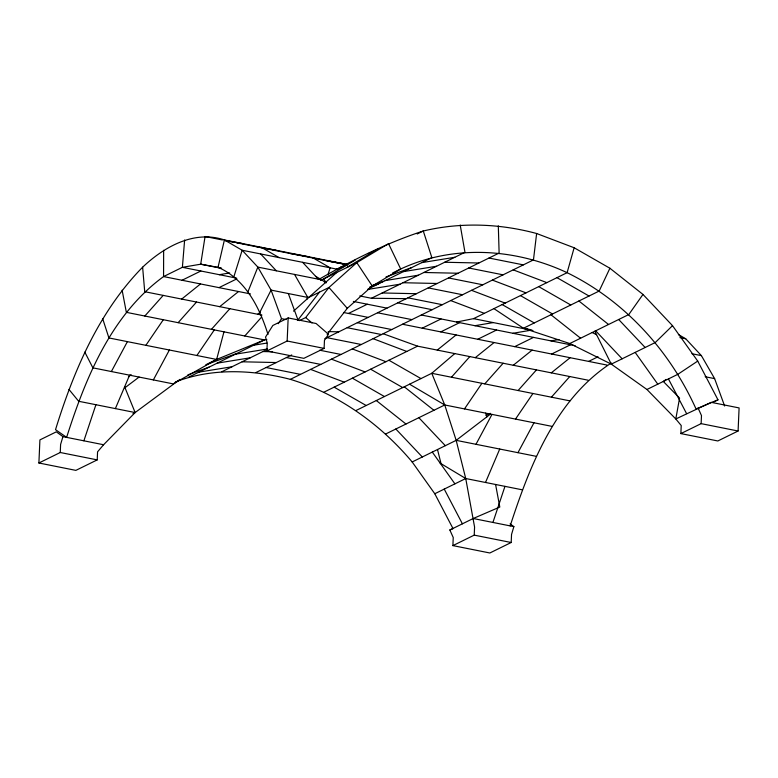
<?xml version="1.0" encoding="UTF-8"?>
<svg xmlns="http://www.w3.org/2000/svg" width="778" height="778" viewBox="0 0 778 778"><rect width="100%" height="100%" fill="white"/><g stroke="black" fill="none" stroke-linecap="round" stroke-linejoin="round"><path stroke-width="1.17" d="M163.643 250.302L163.565 276.569C111.39 314.74 85.619 377.709 66.626 437.362L55.52 429.67C73.696 370.756 98.855 311.813 142.627 267.185C164.061 246.869 194.267 229.792 224.414 239.955L347.309 264.481M103.591 444.744L97.571 451.814L97.221 459.886L75.865 470.379L38.9 462.998L39.911 439.901L56.317 431.839L62.93 436.633L103.591 444.744L135.139 412.544L179.932 379.401M38.9 462.998L60.256 452.504L60.606 444.442L62.93 436.633M266.893 350.975L267.253 342.913L265.522 337.088L272.854 325.447L288.161 317.93L316.101 323.502L328.462 334.258L324.465 340.336L324.115 348.398L303.858 358.347L266.893 350.975L287.16 341.017L324.115 348.398M287.16 341.017L288.161 317.93M510.086 523.886L513.869 526.628L511.545 534.437L511.195 542.499L489.858 552.983L452.893 545.611L453.243 537.54L449.849 529.993L473.209 518.508L499.797 507.042L495.586 484.48M452.893 545.611L474.23 535.128L474.58 527.056L465.74 478.528L456.171 440.348L444.744 404.968L431.761 373.294L454.77 353.582M666.085 379.401L663.303 381.453L679.573 398.083L675.8 418.972L711.17 402.343L739.1 407.925L738.089 431.012L717.831 440.97L680.867 433.589L681.227 425.527L675.8 418.972L646.946 389.496L611.294 364.133L569.768 343.536L523.458 328.248L493.933 308.633M680.867 433.589L701.134 423.64L701.484 415.578L698.08 408.022M184.639 239.984L182.383 267.311L163.565 276.569L250.419 293.899M319.252 279.185C352.385 260.066 386.851 242.872 423.29 230.998C460.683 222.08 499.602 223.529 536.625 233.507L533.465 259.901L290.359 379.353C252.889 369.706 211.976 367.77 175.41 381.969M84.812 352.123L92.883 367.848L173.144 383.865L216.634 359.446L223.967 331.827M536.625 233.507L574.145 247.754L567.104 272.679L473.539 318.649L456.579 322.043M233.945 276.511L242.153 250.244L224.414 239.955L218.035 267.292C245.333 279.108 259.609 307.495 268.002 334.491M327.985 274.653L330.125 267.797L312.386 257.518M83.878 440.805L95.918 404.716M492.921 522.446L504.961 486.357M510.174 525.889C529.886 465.361 555.716 399.114 611.284 363.034M248.007 291.633L257.849 267.107L242.153 250.244L338.333 269.441M115.368 408.606L129.586 375.171M485.511 482.477L499.729 449.042M574.145 247.754L609.903 268.245L599.167 291.05L523.458 328.248L530.606 329.668M259.871 312.241L271.075 290.097L257.849 267.107L321.771 279.866L325.642 282.725M306.707 299.53L307.777 297.429L294.541 274.43M111.371 371.534L127.398 341.63M153.354 379.917L169.38 350.012M475.971 444.306L491.997 414.402M517.954 452.679L533.98 422.775M278.271 323.687L281.5 318.64L271.075 290.097L307.777 297.429M145.875 345.325L163.312 319.719M196.892 355.497L214.32 329.901M464.485 408.907L481.913 383.301M515.503 419.089L532.93 393.483M609.903 268.245L642.978 294.434L628.809 314.526L569.768 343.536M297.682 320.312L319.495 292.139M299.384 320.643L305.686 317.55L328.948 287.49L356.801 262.643L388.523 243.65L400.699 269.003C453.224 244.467 515.26 248.308 567.104 272.679C624.773 300.843 669.868 350.8 696.057 409.014L717.987 399.834L697.72 361.089L672.503 325.651L642.978 294.434M327.159 334.316L347.289 308.312L372.263 286.032L400.699 269.003L392.598 272.981M144.825 316.033L163.195 295.397M178.143 322.675L196.523 302.039M211.46 329.327L229.841 308.691M244.788 335.979L261.554 317.132M451.454 377.223L469.824 356.587M484.772 383.875L503.142 363.238M518.09 390.527L536.46 369.89M551.408 397.179L569.778 376.533M672.503 325.651L655.28 342.514L611.294 364.133L594.839 331.224M293.52 311.161L309.391 296.875M128.419 377.019L131.112 374.617M308.837 297.381L336.689 272.533M181.682 299.083L200.52 283.941M219.697 306.668L238.545 291.526M257.713 314.254L260.542 311.988M437.246 350.09L456.093 334.948M475.261 357.676L494.108 342.534M513.285 365.261L532.123 350.119M551.301 372.847L570.138 357.705M290.359 379.353C338.226 393.911 380.131 423.845 412.175 461.967L456.171 440.348L490.48 414.091M124.995 387.707L139.087 377.067M697.72 361.089L677.891 374.286L646.946 389.496M355.381 259.94L323.658 278.932L326.235 282.832M346.677 267.622L378.39 248.629M182.042 280.255L200.86 271.007M219.007 287.627L236.784 278.894M320.487 280.488L356.801 262.643L372.263 286.032L370.143 287.072M417.212 233.983L423.29 230.998L431.868 257.654L368.033 289.027M308.458 297.566L328.948 287.49L347.289 308.312M266.825 339.597L264.471 339.908L216.634 359.446L205.81 364.756L236.979 353.416M188.762 377.106L264.471 339.908L126.347 312.338L122.127 290.213M132.96 413.624L135.139 412.544L124.636 386.812M221.856 371.748L267.438 349.351M359.776 295.941L371.407 298.266L464.962 252.296L460.206 225.017M348.447 313.466L367.274 304.217M256.02 372.497L291.74 354.943M324.796 338.702L499.126 253.054L498.309 225.853M422.211 328.19L441.038 318.941M440.776 331.895L459.594 322.646M323.998 392.131L417.562 346.161L588.265 380.228M477.741 339.266L496.559 330.018M356.052 410.492L431.761 373.294L569.885 400.865M514.696 346.648L533.523 337.399M385.703 433.978L444.744 404.968L552.458 426.461M551.66 354.019L570.488 344.771M588.625 361.4L598.039 356.771M486.075 415.481L490.403 413.351M412.175 461.967L434.785 493.738L465.74 478.528L522.213 489.8M712.736 402.411L717.987 399.834M449.849 529.993L453.117 528.573M336.699 269.11L344.304 266.202M369.462 287.354L378.361 283.951M368.266 253.609L372.75 251.975M340.307 267.34L345.947 265.288M386.005 276.929L411.611 267.613M372.516 285.4L383.651 281.354M187.877 374.85L209.019 367.148M219.347 274.692L229.646 272.942M474.911 325.7L493.233 322.578M512.935 333.285L531.248 330.164M550.95 340.871L558.964 339.509M421.744 262.633L454.838 257.275M403.481 271.61L436.575 266.241M385.217 280.586L418.311 275.218M368.14 289.367L400.048 284.194M253.677 345.208L266.679 343.108M235.423 354.185L267.331 349.011M217.159 363.161L250.253 357.792M198.896 372.127L231.99 366.769M371.407 298.266L406.311 298.655M444.705 262.244L478.869 263.003M423.864 272.485L458.028 273.243M403.033 282.725L437.187 283.484M382.192 292.966L416.356 293.714M328.19 331.593L338.79 331.827M262.954 351.549L272.378 351.763M242.114 361.789L276.278 362.548M224.696 240.402L242.892 243.64M256.876 246.84L276.209 250.292M309.527 256.944L290.194 253.492L328.374 261.116M325.788 260.552L342.845 263.596M219.182 267.885L221.497 268.293M525.811 329.084L530.431 329.901M329.541 261.33L347.046 264.53M488.992 258.024L523.341 264.88M468.735 267.982L503.084 274.838M448.478 277.931L482.817 284.787M222.401 239.964L205.071 236.502L200.705 264.199L182.383 267.311L236.668 278.154M224.706 240.421L234.266 242.328M236.259 242.726L288.998 253.258M329.95 261.427L343.02 264.034M345.393 264.51L347.766 264.987M679.923 337.613L685.7 338.761L701.386 355.624L714.622 378.623L724.629 406.019M428.221 287.889L462.56 294.745M691.914 353.737L701.386 355.624M407.964 297.838L442.303 304.694M397.791 302.837L432.13 309.693M220.349 267.749L200.705 264.199L221.565 268.361M473.539 318.649L532.949 330.504M353.348 301.436L386.987 308.146M421.326 315.002L575.107 345.695M705.15 376.737L714.622 378.623M377.573 312.775L411.912 319.632M343.477 312.474L368.159 317.395M402.508 324.251L607.103 365.086M357.355 322.705L391.704 329.561M347.183 327.703L381.531 334.559M281.5 318.64L286.1 319.554M261.962 315.1L144.718 291.701L142.627 267.185M326.925 337.662L361.264 344.508M701.134 423.64L738.089 431.012M319.69 350.217L341.007 354.467M286.411 357.569L320.75 364.425M266.144 367.517L300.493 374.374M216.634 359.446L108.92 337.944L102.696 318.766M456.171 440.348L536.431 456.365M135.139 412.544L78.666 401.273L68.95 389.418M473.209 518.508L513.869 526.628M60.256 452.504L97.221 459.886M474.23 535.128L511.195 542.499M383.184 333.743L417.562 346.161M513.208 269.859L546.846 282.638M492.377 280.099L526.006 292.868M471.536 290.33L505.175 303.109M450.695 300.571L484.334 313.349M373.129 338.683L406.768 351.462M352.298 348.923L385.927 361.702M331.457 359.164L365.096 371.933M310.616 369.394L344.255 382.173M592.184 332.527L596.58 334.705M556.98 277.658L589.034 296.019M538.716 286.625L570.77 304.995M520.453 295.601L552.506 313.972M502.189 304.577L534.243 322.938M388.912 360.233L420.976 378.594M370.649 369.21L402.712 387.57M352.385 378.176L384.449 396.547M334.132 387.152L366.185 405.513M678.397 334.53L685.7 338.761M261.369 247.336L279.117 257.625M315.654 276.316L321.771 279.866M409.559 384.206L444.744 404.968M440.163 463.143L465.74 478.528M578.9 300.998L608.552 324.484M550.941 314.74L580.592 338.216M404.278 386.802L433.92 410.288M376.319 400.544L405.96 424.02M305.686 317.55L311.997 322.938M618.685 319.505L645.157 347.494M595.676 330.815L622.147 358.804M418.846 417.689L445.317 445.677M395.837 428.999L422.308 456.987M302.623 262.312L318.309 279.176M260.64 253.929L276.326 270.793M635.169 352.405L657.78 384.167M432.296 452.086L454.906 483.848M668.438 378.935L686.604 413.663M444.238 489.09L462.404 523.818M434.785 493.738L452.952 528.466M288.327 293.539L297.916 319.797M485.628 413.128L486.843 416.882M437.499 449.519L441.048 463.678"/></g></svg>
